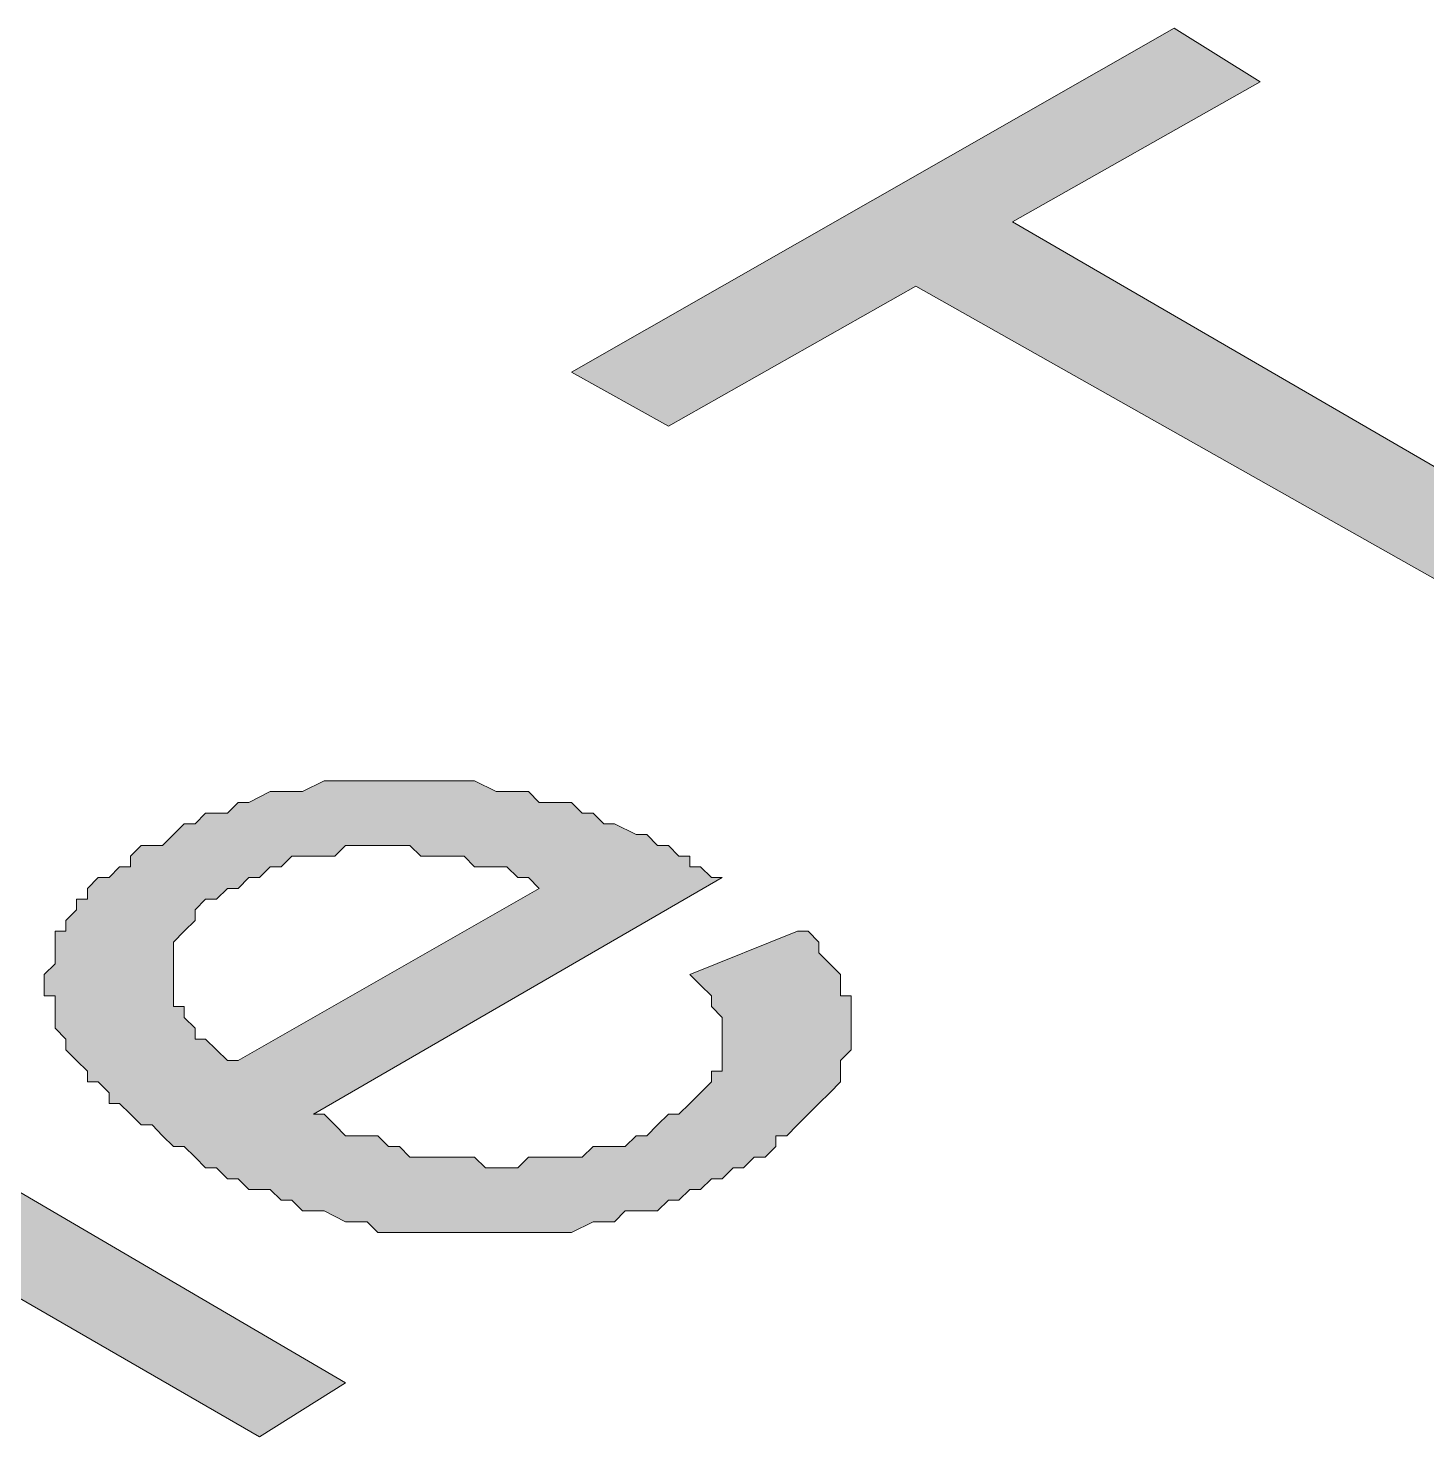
# Model space of a CAD drawing. Header units: inches. Extents: x -430764 to 256483, y 7374 to 217374.
# Drawn here: x 126201 to 128881, y 38424 to 41125 of the extents above; entities that cross this region are included whole.
import ezdxf

# ---------------------------------------------------------------- set-up
doc = ezdxf.new("R2010")
doc.units = ezdxf.units.IN
doc.header["$MEASUREMENT"] = 0
doc.layers.add('Background Stuff', color=252, linetype='Continuous', lineweight=5)
doc.layers.add('Layer 1', color=7, linetype='Continuous')

# ---------------------------------------------------------------- blocks, each defined once
blk = doc.blocks.new('block 3')
at = {"layer": 'Layer 1'}
h = blk.add_hatch(color=255, dxfattribs=at)
h.dxf.hatch_style = 2
h.paths.add_polyline_path([(768.765, -731.283), (762.373, -727.677), (760.003, -729.018), (759.075, -728.501), (764.848, -725.202), (765.672, -725.718), (763.301, -727.058), (769.691, -730.768)])
h = blk.add_hatch(color=255, dxfattribs=at)
h.dxf.hatch_style = 2
h.paths.add_polyline_path([(755.879, -735.098), (758.766, -733.449), (758.662, -733.345), (758.56, -733.345), (758.456, -733.243), (758.249, -733.243), (758.146, -733.243), (758.045, -733.139), (757.94, -733.139), (757.839, -733.139), (757.632, -733.139), (757.527, -733.037), (757.426, -733.037), (757.321, -733.037), (757.22, -733.037), (757.013, -733.037), (756.91, -733.037), (756.807, -733.139), (756.704, -733.139), (756.498, -733.139), (756.395, -733.139), (756.291, -733.243), (756.188, -733.243), (756.085, -733.345), (755.982, -733.345), (755.879, -733.449), (755.777, -733.449), (755.672, -733.552), (755.569, -733.552), (755.468, -733.655), (755.468, -733.758), (755.364, -733.86), (755.262, -733.964), (755.262, -734.067), (755.262, -734.171), (755.262, -734.273), (755.262, -734.376), (755.262, -734.479), (755.262, -734.582), (755.364, -734.582), (755.364, -734.686), (755.468, -734.788), (755.468, -734.893), (755.569, -734.893), (755.672, -734.995), (755.777, -735.098)])
h.paths.add_polyline_path([(760.209, -734.273), (761.239, -733.86), (761.343, -733.86), (761.445, -733.964), (761.445, -734.067), (761.549, -734.171), (761.652, -734.273), (761.652, -734.376), (761.652, -734.479), (761.755, -734.479), (761.755, -734.582), (761.755, -734.686), (761.755, -734.788), (761.755, -734.893), (761.755, -734.995), (761.652, -735.098), (761.652, -735.2), (761.652, -735.304), (761.549, -735.408), (761.445, -735.51), (761.343, -735.613), (761.239, -735.716), (761.137, -735.82), (761.033, -735.82), (761.033, -735.922), (760.93, -736.026), (760.826, -736.026), (760.724, -736.129), (760.622, -736.129), (760.518, -736.232), (760.416, -736.232), (760.311, -736.335), (760.209, -736.335), (760.104, -736.438), (760.003, -736.438), (759.898, -736.541), (759.694, -736.541), (759.59, -736.541), (759.487, -736.645), (759.384, -736.645), (759.281, -736.645), (759.075, -736.748), (758.972, -736.748), (758.868, -736.748), (758.766, -736.748), (758.56, -736.748), (758.456, -736.748), (758.353, -736.748), (758.146, -736.748), (758.045, -736.748), (757.839, -736.748), (757.734, -736.748), (757.632, -736.748), (757.527, -736.748), (757.321, -736.748), (757.22, -736.748), (757.117, -736.645), (757.013, -736.645), (756.91, -736.645), (756.704, -736.541), (756.601, -736.541), (756.498, -736.541), (756.395, -736.438), (756.291, -736.438), (756.188, -736.335), (755.982, -736.335), (755.879, -736.232), (755.777, -736.232), (755.672, -736.129), (755.569, -736.129), (755.468, -736.026), (755.364, -735.922), (755.262, -735.922), (755.156, -735.82), (755.055, -735.716), (754.951, -735.716), (754.849, -735.613), (754.744, -735.51), (754.643, -735.51), (754.643, -735.408), (754.54, -735.304), (754.436, -735.304), (754.436, -735.2), (754.333, -735.098), (754.229, -734.995), (754.229, -734.893), (754.127, -734.788), (754.127, -734.686), (754.127, -734.582), (754.127, -734.479), (754.023, -734.479), (754.023, -734.376), (754.023, -734.273), (754.127, -734.171), (754.127, -734.067), (754.127, -733.964), (754.127, -733.86), (754.229, -733.86), (754.229, -733.758), (754.333, -733.655), (754.333, -733.552), (754.436, -733.552), (754.436, -733.449), (754.54, -733.345), (754.643, -733.345), (754.744, -733.243), (754.849, -733.243), (754.849, -733.139), (754.951, -733.037), (755.055, -733.037), (755.156, -733.037), (755.262, -732.933), (755.364, -732.831), (755.468, -732.831), (755.569, -732.727), (755.672, -732.727), (755.777, -732.727), (755.879, -732.624), (755.982, -732.624), (756.188, -732.521), (756.291, -732.521), (756.395, -732.521), (756.498, -732.521), (756.704, -732.418), (756.807, -732.418), (756.91, -732.418), (757.013, -732.418), (757.22, -732.418), (757.321, -732.418), (757.426, -732.418), (757.527, -732.418), (757.632, -732.418), (757.839, -732.418), (757.94, -732.418), (758.045, -732.418), (758.146, -732.418), (758.353, -732.521), (758.456, -732.521), (758.56, -732.521), (758.662, -732.521), (758.766, -732.624), (758.868, -732.624), (759.075, -732.624), (759.178, -732.727), (759.281, -732.727), (759.384, -732.831), (759.487, -732.831), (759.694, -732.933), (759.797, -732.933), (759.898, -733.037), (760.003, -733.037), (760.104, -733.139), (760.209, -733.139), (760.209, -733.243), (760.311, -733.243), (760.416, -733.345), (760.518, -733.345), (756.601, -735.613), (756.704, -735.613), (756.807, -735.716), (756.91, -735.82), (757.013, -735.82), (757.22, -735.82), (757.321, -735.922), (757.426, -735.922), (757.527, -736.026), (757.632, -736.026), (757.839, -736.026), (757.94, -736.026), (758.045, -736.026), (758.146, -736.026), (758.249, -736.129), (758.353, -736.129), (758.56, -736.129), (758.662, -736.026), (758.766, -736.026), (758.972, -736.026), (759.075, -736.026), (759.178, -736.026), (759.281, -735.922), (759.384, -735.922), (759.59, -735.922), (759.694, -735.82), (759.797, -735.82), (759.898, -735.716), (760.003, -735.613), (760.104, -735.613), (760.209, -735.51), (760.311, -735.408), (760.416, -735.304), (760.416, -735.2), (760.518, -735.2), (760.518, -735.098), (760.518, -734.995), (760.518, -734.893), (760.518, -734.788), (760.518, -734.686), (760.416, -734.582), (760.416, -734.479), (760.311, -734.376)])
h = blk.add_hatch(color=255, dxfattribs=at)
h.dxf.hatch_style = 2
h.paths.add_polyline_path([(756.085, -738.706), (748.767, -734.479), (749.694, -733.964), (756.91, -738.19)])
at = {"layer": 'Layer 1', "color": 255, "lineweight": 0}
for points in [[(768.765, -731.283), (762.373, -727.677), (760.003, -729.018), (759.075, -728.501), (764.848, -725.202), (765.672, -725.718), (763.301, -727.058), (769.691, -730.768), (768.765, -731.283)], [(760.209, -734.273), (761.239, -733.86), (761.343, -733.86), (761.445, -733.964), (761.445, -734.067), (761.549, -734.171), (761.652, -734.273), (761.652, -734.376), (761.652, -734.479), (761.755, -734.479), (761.755, -734.582), (761.755, -734.686), (761.755, -734.788), (761.755, -734.893), (761.755, -734.995), (761.652, -735.098), (761.652, -735.2), (761.652, -735.304), (761.549, -735.408), (761.445, -735.51), (761.343, -735.613), (761.239, -735.716), (761.137, -735.82), (761.033, -735.82), (761.033, -735.922), (760.93, -736.026), (760.826, -736.026), (760.724, -736.129), (760.622, -736.129), (760.518, -736.232), (760.416, -736.232), (760.311, -736.335), (760.209, -736.335), (760.104, -736.438), (760.003, -736.438), (759.898, -736.541), (759.694, -736.541), (759.59, -736.541), (759.487, -736.645), (759.384, -736.645), (759.281, -736.645), (759.075, -736.748), (758.972, -736.748), (758.868, -736.748), (758.766, -736.748), (758.56, -736.748), (758.456, -736.748), (758.353, -736.748), (758.146, -736.748), (758.045, -736.748), (757.839, -736.748), (757.734, -736.748), (757.632, -736.748), (757.527, -736.748), (757.321, -736.748), (757.22, -736.748), (757.117, -736.645), (757.013, -736.645), (756.91, -736.645), (756.704, -736.541), (756.601, -736.541), (756.498, -736.541), (756.395, -736.438), (756.291, -736.438), (756.188, -736.335), (755.982, -736.335), (755.879, -736.232), (755.777, -736.232), (755.672, -736.129), (755.569, -736.129), (755.468, -736.026), (755.364, -735.922), (755.262, -735.922), (755.156, -735.82), (755.055, -735.716), (754.951, -735.716), (754.849, -735.613), (754.744, -735.51), (754.643, -735.51), (754.643, -735.408), (754.54, -735.304), (754.436, -735.304), (754.436, -735.2), (754.333, -735.098), (754.229, -734.995), (754.229, -734.893), (754.127, -734.788), (754.127, -734.686), (754.127, -734.582), (754.127, -734.479), (754.023, -734.479), (754.023, -734.376), (754.023, -734.273), (754.127, -734.171), (754.127, -734.067), (754.127, -733.964), (754.127, -733.86), (754.229, -733.86), (754.229, -733.758), (754.333, -733.655), (754.333, -733.552), (754.436, -733.552), (754.436, -733.449), (754.54, -733.345), (754.643, -733.345), (754.744, -733.243), (754.849, -733.243), (754.849, -733.139), (754.951, -733.037), (755.055, -733.037), (755.156, -733.037), (755.262, -732.933), (755.364, -732.831), (755.468, -732.831), (755.569, -732.727), (755.672, -732.727), (755.777, -732.727), (755.879, -732.624), (755.982, -732.624), (756.188, -732.521), (756.291, -732.521), (756.395, -732.521), (756.498, -732.521), (756.704, -732.418), (756.807, -732.418), (756.91, -732.418), (757.013, -732.418), (757.22, -732.418), (757.321, -732.418), (757.426, -732.418), (757.527, -732.418), (757.632, -732.418), (757.839, -732.418), (757.94, -732.418), (758.045, -732.418), (758.146, -732.418), (758.353, -732.521), (758.456, -732.521), (758.56, -732.521), (758.662, -732.521), (758.766, -732.624), (758.868, -732.624), (759.075, -732.624), (759.178, -732.727), (759.281, -732.727), (759.384, -732.831), (759.487, -732.831), (759.694, -732.933), (759.797, -732.933), (759.898, -733.037), (760.003, -733.037), (760.104, -733.139), (760.209, -733.139), (760.209, -733.243), (760.311, -733.243), (760.416, -733.345), (760.518, -733.345), (756.601, -735.613), (756.704, -735.613), (756.807, -735.716), (756.91, -735.82), (757.013, -735.82), (757.22, -735.82), (757.321, -735.922), (757.426, -735.922), (757.527, -736.026), (757.632, -736.026), (757.839, -736.026), (757.94, -736.026), (758.045, -736.026), (758.146, -736.026), (758.249, -736.129), (758.353, -736.129), (758.56, -736.129), (758.662, -736.026), (758.766, -736.026), (758.972, -736.026), (759.075, -736.026), (759.178, -736.026), (759.281, -735.922), (759.384, -735.922), (759.59, -735.922), (759.694, -735.82), (759.797, -735.82), (759.898, -735.716), (760.003, -735.613), (760.104, -735.613), (760.209, -735.51), (760.311, -735.408), (760.416, -735.304), (760.416, -735.2), (760.518, -735.2), (760.518, -735.098), (760.518, -734.995), (760.518, -734.893), (760.518, -734.788), (760.518, -734.686), (760.416, -734.582), (760.416, -734.479), (760.311, -734.376), (760.209, -734.273)], [(755.879, -735.098), (758.766, -733.449), (758.662, -733.345), (758.56, -733.345), (758.456, -733.243), (758.249, -733.243), (758.146, -733.243), (758.045, -733.139), (757.94, -733.139), (757.839, -733.139), (757.632, -733.139), (757.527, -733.037), (757.426, -733.037), (757.321, -733.037), (757.22, -733.037), (757.013, -733.037), (756.91, -733.037), (756.807, -733.139), (756.704, -733.139), (756.498, -733.139), (756.395, -733.139), (756.291, -733.243), (756.188, -733.243), (756.085, -733.345), (755.982, -733.345), (755.879, -733.449), (755.777, -733.449), (755.672, -733.552), (755.569, -733.552), (755.468, -733.655), (755.468, -733.758), (755.364, -733.86), (755.262, -733.964), (755.262, -734.067), (755.262, -734.171), (755.262, -734.273), (755.262, -734.376), (755.262, -734.479), (755.262, -734.582), (755.364, -734.582), (755.364, -734.686), (755.468, -734.788), (755.468, -734.893), (755.569, -734.893), (755.672, -734.995), (755.777, -735.098), (755.879, -735.098)], [(756.085, -738.706), (748.767, -734.479), (749.694, -733.964), (756.91, -738.19), (756.085, -738.706)]]:
    blk.add_lwpolyline(points, dxfattribs=at)
blk = doc.blocks.new('Isometric')
at = {"layer": 'Layer 1', "xscale": 200, "yscale": 200, "zscale": 200}
blk.add_blockref('block 3', (-56424.1, 145184.8), dxfattribs=at)

msp = doc.modelspace()

# ---------------------------------------------------------------- block references
at = {"layer": 'Background Stuff'}
msp.add_blockref('Isometric', (31851.58203, 40980.31673), dxfattribs=at)

doc.saveas('drawing.dxf')
